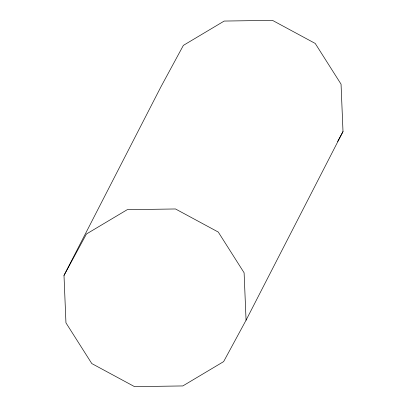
<?xml version="1.0" encoding="UTF-8"?>
<svg xmlns="http://www.w3.org/2000/svg" width="407" height="407" viewBox="0 0 407 407"><rect width="100%" height="100%" fill="white"/><g stroke="black" fill="none" stroke-linecap="round" stroke-linejoin="round"><path stroke-width="0.61" d="M63.996 275.432L160.933 86.808L183.364 45.386L224.181 21.062L272.441 20.35L315.216 43.442L341.046 84.152L343.004 131.568L246.067 320.192L223.636 361.614L182.819 385.938L134.559 386.65L91.784 363.558L65.954 322.848L63.996 275.432L86.426 234.01L127.243 209.681L175.503 208.969L218.279 232.061L244.103 272.771L246.067 320.192M337.622 141.509L343.004 131.568"/></g></svg>
